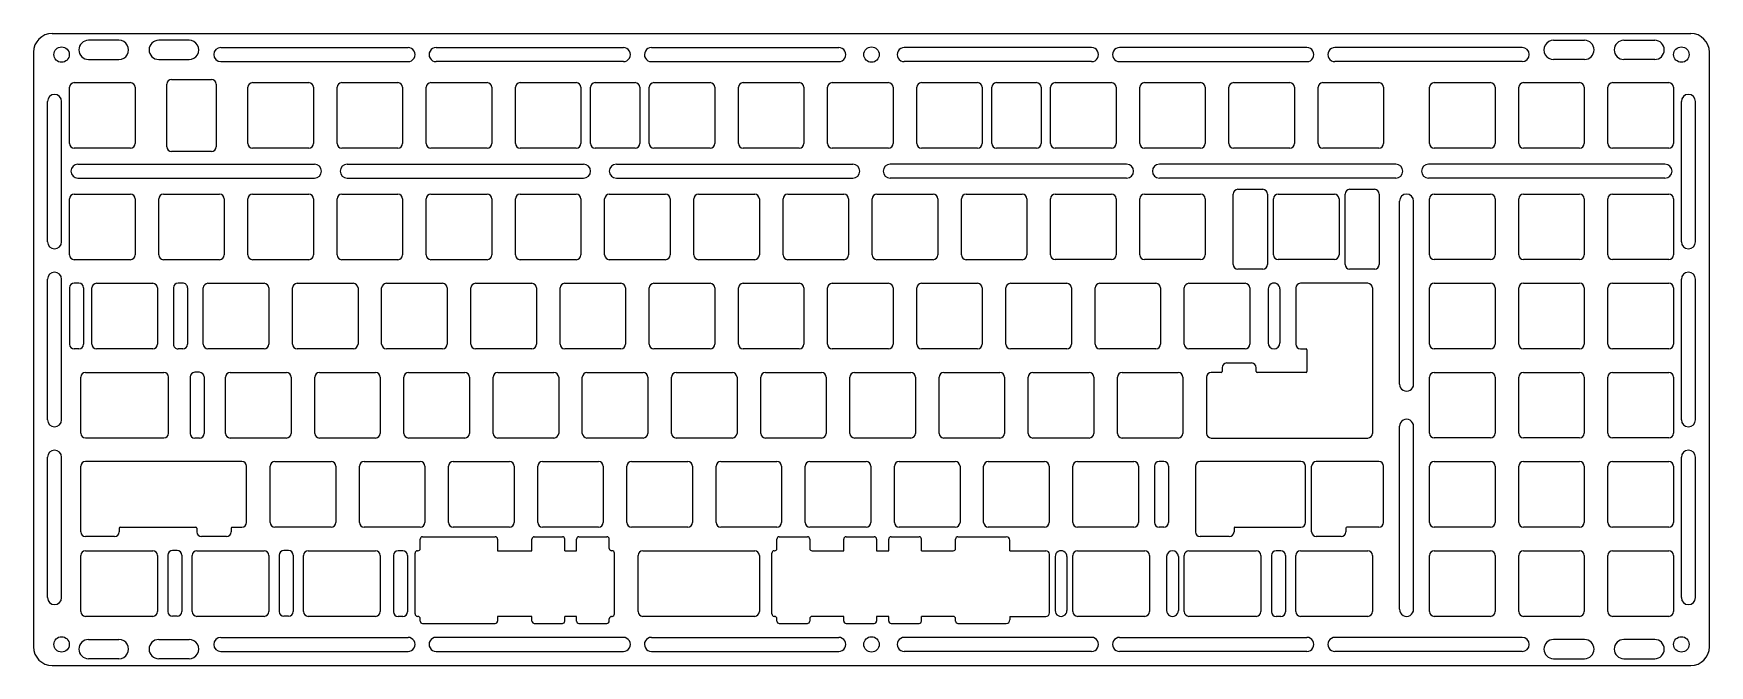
# Model space of a CAD drawing. Header units: millimetres. Extents: x 40 to 398, y 49 to 184.
import ezdxf

# ---------------------------------------------------------------- set-up
doc = ezdxf.new("R2010")
doc.units = ezdxf.units.MM
doc.linetypes.add('solid', pattern=[0])
doc.layers.add('HOLE', color=1, linetype='solid')

msp = doc.modelspace()

# ---------------------------------------------------------------- linework, layer by layer
at = {"color": 3, "linetype": 'solid'}
for p, q in [((43.98, 183.69), (393.98, 183.69)), ((39.98, 179.69), (39.98, 52.69)), ((58.23, 182.24), (51.73, 182.24)), ((73.23, 182.24), (66.73, 182.24)), ((79.98, 180.69), (119.98, 180.69)), ((125.99, 180.69), (165.98, 180.69)), ((171.99, 180.69), (211.98, 180.69)), ((265.98, 180.69), (225.98, 180.69)), ((311.98, 180.69), (271.99, 180.69)), ((357.98, 180.69), (317.99, 180.69)), ((364.68, 182.24), (371.28, 182.24)), ((379.68, 182.24), (386.28, 182.24)), ((397.98, 52.69), (397.98, 179.69)), ((51.73, 178.14), (58.23, 178.14)), ((66.73, 178.14), (73.23, 178.14)), ((79.98, 177.69), (119.98, 177.69)), ((165.98, 177.69), (125.98, 177.69)), ((171.98, 177.69), (211.98, 177.69)), ((265.98, 177.69), (225.98, 177.69)), ((271.98, 177.69), (311.98, 177.69)), ((357.98, 177.69), (317.98, 177.69)), ((371.28, 178.14), (364.68, 178.14)), ((386.28, 178.14), (379.68, 178.14)), ((47.68, 160.2), (47.68, 172.2)), ((48.68, 173.2), (60.68, 173.2)), ((61.68, 172.2), (61.68, 160.2)), ((68.46, 159.5), (68.46, 172.9)), ((69.46, 173.9), (77.99, 173.9)), ((78.99, 172.9), (78.99, 159.5)), ((85.78, 160.2), (85.78, 172.2)), ((86.78, 173.2), (98.78, 173.2)), ((99.78, 172.2), (99.78, 160.2)), ((104.83, 160.2), (104.83, 172.2)), ((105.83, 173.2), (117.83, 173.2)), ((118.83, 172.2), (118.83, 160.2)), ((123.88, 160.2), (123.88, 172.2)), ((124.88, 173.2), (136.88, 173.2)), ((137.88, 172.2), (137.88, 160.2)), ((142.93, 160.2), (142.93, 172.2)), ((143.93, 173.2), (155.93, 173.2)), ((156.93, 172.2), (156.93, 160.2)), ((158.95, 160.2), (158.95, 172.2)), ((159.95, 173.2), (168.48, 173.2)), ((169.48, 172.2), (169.48, 160.2)), ((171.5, 160.2), (171.5, 172.2)), ((172.5, 173.2), (184.5, 173.2)), ((185.5, 172.2), (185.5, 160.2)), ((190.55, 160.2), (190.55, 172.2)), ((191.55, 173.2), (203.55, 173.2)), ((204.55, 172.2), (204.55, 160.2)), ((209.6, 160.2), (209.6, 172.2)), ((210.6, 173.2), (222.6, 173.2)), ((223.6, 172.2), (223.6, 160.2)), ((228.65, 160.2), (228.65, 172.2)), ((229.65, 173.2), (241.65, 173.2)), ((242.65, 172.2), (242.65, 160.2)), ((244.68, 160.2), (244.68, 172.2)), ((245.68, 173.2), (254.2, 173.2)), ((255.2, 172.2), (255.2, 160.2)), ((257.23, 160.2), (257.23, 172.2)), ((258.23, 173.2), (270.23, 173.2)), ((271.23, 172.2), (271.23, 160.2)), ((276.28, 160.2), (276.28, 172.2)), ((277.28, 173.2), (289.28, 173.2)), ((290.28, 172.2), (290.28, 160.2)), ((295.33, 160.2), (295.33, 172.2)), ((296.33, 173.2), (308.33, 173.2)), ((309.33, 172.2), (309.33, 160.2)), ((314.38, 160.2), (314.38, 172.2)), ((315.38, 173.2), (327.38, 173.2)), ((328.38, 172.2), (328.38, 160.2)), ((338.19, 160.2), (338.19, 172.2)), ((339.19, 173.2), (351.19, 173.2)), ((352.19, 172.2), (352.19, 160.2)), ((357.24, 160.2), (357.24, 172.2)), ((358.24, 173.2), (370.24, 173.2)), ((371.24, 172.2), (371.24, 160.2)), ((376.29, 160.2), (376.29, 172.2)), ((377.29, 173.2), (389.29, 173.2)), ((390.29, 172.2), (390.29, 160.2)), ((42.98, 139.19), (42.98, 169.19)), ((45.98, 139.19), (45.98, 169.19)), ((391.98, 139.19), (391.98, 169.19)), ((394.98, 139.19), (394.98, 169.19)), ((60.68, 159.2), (48.68, 159.2)), ((77.99, 158.5), (69.46, 158.5)), ((98.78, 159.2), (86.78, 159.2)), ((117.83, 159.2), (105.83, 159.2)), ((136.88, 159.2), (124.88, 159.2)), ((155.93, 159.2), (143.93, 159.2)), ((168.48, 159.2), (159.95, 159.2)), ((184.5, 159.2), (172.5, 159.2)), ((203.55, 159.2), (191.55, 159.2)), ((222.6, 159.2), (210.6, 159.2)), ((241.65, 159.2), (229.65, 159.2)), ((254.2, 159.2), (245.68, 159.2)), ((270.23, 159.2), (258.23, 159.2)), ((289.28, 159.2), (277.28, 159.2)), ((308.33, 159.2), (296.33, 159.2)), ((327.38, 159.2), (315.38, 159.2)), ((351.19, 159.2), (339.19, 159.2)), ((370.24, 159.2), (358.24, 159.2)), ((389.29, 159.2), (377.29, 159.2)), ((49.48, 155.79), (99.98, 155.79)), ((106.98, 155.79), (157.48, 155.79)), ((164.48, 155.79), (214.98, 155.79)), ((273.48, 155.79), (222.98, 155.79)), ((330.98, 155.79), (280.48, 155.79)), ((388.48, 155.79), (337.98, 155.79)), ((49.48, 152.79), (99.98, 152.79)), ((106.98, 152.79), (157.48, 152.79)), ((164.48, 152.79), (214.98, 152.79)), ((273.48, 152.79), (222.98, 152.79)), ((330.98, 152.79), (280.48, 152.79)), ((388.48, 152.79), (337.98, 152.79)), ((47.68, 136.38), (47.68, 148.38)), ((48.68, 149.38), (60.68, 149.38)), ((61.68, 148.38), (61.68, 136.38)), ((66.73, 136.38), (66.73, 148.38)), ((67.73, 149.38), (79.73, 149.38)), ((80.73, 148.38), (80.73, 136.38)), ((85.78, 136.38), (85.78, 148.38)), ((86.78, 149.38), (98.78, 149.38)), ((99.78, 148.38), (99.78, 136.38)), ((104.83, 136.38), (104.83, 148.38)), ((105.83, 149.38), (117.83, 149.38)), ((118.83, 148.38), (118.83, 136.38)), ((123.88, 136.38), (123.88, 148.38)), ((124.88, 149.38), (136.88, 149.38)), ((137.88, 148.38), (137.88, 136.38)), ((142.93, 136.38), (142.93, 148.38)), ((143.93, 149.38), (155.93, 149.38)), ((156.93, 148.38), (156.93, 136.38)), ((161.98, 136.38), (161.98, 148.38)), ((162.98, 149.38), (174.98, 149.38)), ((175.98, 148.38), (175.98, 136.38)), ((181.03, 136.38), (181.03, 148.38)), ((182.03, 149.38), (194.03, 149.38)), ((195.03, 148.38), (195.03, 136.38)), ((200.08, 136.38), (200.08, 148.38)), ((201.08, 149.38), (213.08, 149.38)), ((214.08, 148.38), (214.08, 136.38)), ((219.13, 136.38), (219.13, 148.38)), ((220.13, 149.38), (232.13, 149.38)), ((233.13, 148.38), (233.13, 136.38)), ((238.18, 136.38), (238.18, 148.38)), ((239.18, 149.38), (251.18, 149.38)), ((252.18, 148.38), (252.18, 136.38)), ((257.23, 136.39), (257.23, 148.39)), ((258.23, 149.39), (270.23, 149.39)), ((271.23, 148.39), (271.23, 136.39)), ((276.28, 136.39), (276.28, 148.39)), ((277.28, 149.39), (289.28, 149.39)), ((290.28, 148.39), (290.28, 136.39)), ((304.85, 136.39), (304.85, 148.39)), ((305.85, 149.39), (317.85, 149.39)), ((318.85, 148.39), (318.85, 136.39)), ((331.78, 108.78), (331.78, 147.89)), ((334.78, 108.78), (334.78, 147.89)), ((338.19, 136.39), (338.19, 148.39)), ((339.19, 149.39), (351.19, 149.39)), ((352.19, 148.39), (352.19, 136.39)), ((357.24, 136.39), (357.24, 148.39)), ((358.24, 149.39), (370.24, 149.39)), ((371.24, 148.39), (371.24, 136.39)), ((376.29, 136.39), (376.29, 148.39)), ((377.29, 149.39), (389.29, 149.39)), ((390.29, 148.39), (390.29, 136.39)), ((60.68, 135.38), (48.68, 135.38)), ((79.73, 135.38), (67.73, 135.38)), ((98.78, 135.38), (86.78, 135.38)), ((117.83, 135.38), (105.83, 135.38)), ((136.88, 135.38), (124.88, 135.38)), ((155.93, 135.38), (143.93, 135.38)), ((174.98, 135.38), (162.98, 135.38)), ((194.03, 135.38), (182.03, 135.38)), ((213.08, 135.38), (201.08, 135.38)), ((232.13, 135.38), (220.13, 135.38)), ((251.18, 135.38), (239.18, 135.38)), ((270.23, 135.39), (258.23, 135.39)), ((289.28, 135.39), (277.28, 135.39)), ((317.85, 135.39), (305.85, 135.39)), ((351.19, 135.39), (339.19, 135.39)), ((370.24, 135.39), (358.24, 135.39)), ((389.29, 135.39), (377.29, 135.39)), ((42.98, 101.19), (42.98, 131.19)), ((45.98, 101.19), (45.98, 131.19)), ((52.44, 117.33), (52.44, 129.33)), ((53.44, 130.33), (65.44, 130.33)), ((66.44, 129.33), (66.44, 117.33)), ((76.25, 117.33), (76.25, 129.33)), ((77.25, 130.33), (89.25, 130.33)), ((90.25, 129.33), (90.25, 117.33)), ((95.3, 117.33), (95.3, 129.33)), ((96.3, 130.33), (108.3, 130.33)), ((109.3, 129.33), (109.3, 117.33)), ((114.35, 117.33), (114.35, 129.33)), ((115.35, 130.33), (127.35, 130.33)), ((128.35, 129.33), (128.35, 117.33)), ((133.4, 117.33), (133.4, 129.33)), ((134.4, 130.33), (146.4, 130.33)), ((147.4, 129.33), (147.4, 117.33)), ((152.45, 117.33), (152.45, 129.33)), ((153.45, 130.33), (165.45, 130.33)), ((166.45, 129.33), (166.45, 117.33)), ((171.5, 117.33), (171.5, 129.33)), ((172.5, 130.33), (184.5, 130.33)), ((185.5, 129.33), (185.5, 117.33)), ((190.55, 117.33), (190.55, 129.33)), ((191.55, 130.33), (203.55, 130.33)), ((204.55, 129.33), (204.55, 117.33)), ((209.6, 117.33), (209.6, 129.33)), ((210.6, 130.33), (222.6, 130.33)), ((223.6, 129.33), (223.6, 117.33)), ((228.65, 117.33), (228.65, 129.33)), ((229.65, 130.33), (241.65, 130.33)), ((242.65, 129.33), (242.65, 117.33)), ((247.7, 117.33), (247.7, 129.33)), ((248.7, 130.33), (260.7, 130.33)), ((261.7, 129.33), (261.7, 117.33)), ((266.75, 117.33), (266.75, 129.33)), ((267.75, 130.33), (279.75, 130.33)), ((280.75, 129.33), (280.75, 117.33)), ((285.8, 117.33), (285.8, 129.33)), ((286.8, 130.33), (298.8, 130.33)), ((299.8, 129.33), (299.8, 117.33)), ((338.19, 117.34), (338.19, 129.34)), ((339.19, 130.34), (351.19, 130.34)), ((352.19, 129.34), (352.19, 117.34)), ((357.24, 117.34), (357.24, 129.34)), ((358.24, 130.34), (370.24, 130.34)), ((371.24, 129.34), (371.24, 117.34)), ((376.29, 117.34), (376.29, 129.34)), ((377.29, 130.34), (389.29, 130.34)), ((390.29, 129.34), (390.29, 117.34)), ((391.98, 101.19), (391.98, 131.19)), ((394.98, 101.19), (394.98, 131.19)), ((65.44, 116.33), (53.44, 116.33)), ((89.25, 116.33), (77.25, 116.33)), ((108.3, 116.33), (96.3, 116.33)), ((127.35, 116.33), (115.35, 116.33)), ((146.4, 116.33), (134.4, 116.33)), ((165.45, 116.33), (153.45, 116.33)), ((184.5, 116.33), (172.5, 116.33)), ((203.55, 116.33), (191.55, 116.33)), ((222.6, 116.33), (210.6, 116.33)), ((241.65, 116.33), (229.65, 116.33)), ((260.7, 116.33), (248.7, 116.33)), ((279.75, 116.33), (267.75, 116.33)), ((298.8, 116.33), (286.8, 116.33)), ((351.19, 116.34), (339.19, 116.34)), ((370.24, 116.34), (358.24, 116.34)), ((389.29, 116.34), (377.29, 116.34)), ((82.01, 111.28), (94.01, 111.28)), ((101.06, 111.28), (113.06, 111.28)), ((120.11, 111.28), (132.11, 111.28)), ((139.16, 111.28), (151.16, 111.28)), ((158.21, 111.28), (170.21, 111.28)), ((177.26, 111.28), (189.26, 111.28)), ((196.31, 111.28), (208.31, 111.28)), ((215.36, 111.28), (227.36, 111.28)), ((234.41, 111.28), (246.41, 111.28)), ((253.46, 111.28), (265.46, 111.28)), ((272.51, 111.28), (284.51, 111.28)), ((339.19, 111.29), (351.19, 111.29)), ((358.24, 111.29), (370.24, 111.29)), ((377.29, 111.29), (389.29, 111.29)), ((81.01, 98.28), (81.01, 110.28)), ((95.01, 110.28), (95.01, 98.28)), ((100.06, 98.28), (100.06, 110.28)), ((114.06, 110.28), (114.06, 98.28)), ((119.11, 98.28), (119.11, 110.28)), ((133.11, 110.28), (133.11, 98.28)), ((138.16, 98.28), (138.16, 110.28)), ((152.16, 110.28), (152.16, 98.28)), ((157.21, 98.28), (157.21, 110.28)), ((171.21, 110.28), (171.21, 98.28)), ((176.26, 98.28), (176.26, 110.28)), ((190.26, 110.28), (190.26, 98.28)), ((195.31, 98.28), (195.31, 110.28)), ((209.31, 110.28), (209.31, 98.28)), ((214.36, 98.28), (214.36, 110.28)), ((228.36, 110.28), (228.36, 98.28)), ((233.41, 98.28), (233.41, 110.28)), ((247.41, 110.28), (247.41, 98.28)), ((252.46, 98.28), (252.46, 110.28)), ((266.46, 110.28), (266.46, 98.28)), ((271.51, 98.28), (271.51, 110.28)), ((285.51, 110.28), (285.51, 98.28)), ((338.19, 98.29), (338.19, 110.29)), ((352.19, 110.29), (352.19, 98.29)), ((357.24, 98.29), (357.24, 110.29)), ((371.24, 110.29), (371.24, 98.29)), ((376.29, 98.29), (376.29, 110.29)), ((390.29, 110.29), (390.29, 98.29)), ((94.01, 97.28), (82.01, 97.28)), ((113.06, 97.28), (101.06, 97.28)), ((132.11, 97.28), (120.11, 97.28)), ((151.16, 97.28), (139.16, 97.28)), ((170.21, 97.28), (158.21, 97.28)), ((189.26, 97.28), (177.26, 97.28)), ((208.31, 97.28), (196.31, 97.28)), ((227.36, 97.28), (215.36, 97.28)), ((246.41, 97.28), (234.41, 97.28)), ((265.46, 97.28), (253.46, 97.28)), ((284.51, 97.28), (272.51, 97.28)), ((331.78, 60.69), (331.78, 99.78)), ((334.78, 60.69), (334.78, 99.78)), ((351.19, 97.29), (339.19, 97.29)), ((370.24, 97.29), (358.24, 97.29)), ((389.29, 97.29), (377.29, 97.29)), ((42.98, 63.19), (42.98, 93.19)), ((45.98, 63.19), (45.98, 93.19)), ((391.98, 63.19), (391.98, 93.19)), ((394.98, 63.19), (394.98, 93.19)), ((90.54, 79.24), (90.54, 91.24)), ((91.54, 92.24), (103.54, 92.24)), ((104.54, 91.24), (104.54, 79.24)), ((109.59, 79.24), (109.59, 91.24)), ((110.59, 92.24), (122.59, 92.24)), ((123.59, 91.24), (123.59, 79.24)), ((128.64, 79.24), (128.64, 91.24)), ((129.64, 92.24), (141.64, 92.24)), ((142.64, 91.24), (142.64, 79.24)), ((147.69, 79.24), (147.69, 91.24)), ((148.69, 92.24), (160.69, 92.24)), ((161.69, 91.24), (161.69, 79.24)), ((166.74, 79.24), (166.74, 91.24)), ((167.74, 92.24), (179.74, 92.24)), ((180.74, 91.24), (180.74, 79.24)), ((185.79, 79.24), (185.79, 91.24)), ((186.79, 92.24), (198.79, 92.24)), ((199.79, 91.24), (199.79, 79.24)), ((204.84, 79.24), (204.84, 91.24)), ((205.84, 92.24), (217.84, 92.24)), ((218.84, 91.24), (218.84, 79.24)), ((223.89, 79.24), (223.89, 91.24)), ((224.89, 92.24), (236.89, 92.24)), ((237.89, 91.24), (237.89, 79.24)), ((242.94, 79.24), (242.94, 91.24)), ((243.94, 92.24), (255.94, 92.24)), ((256.94, 91.24), (256.94, 79.24)), ((261.99, 79.24), (261.99, 91.24)), ((262.99, 92.24), (274.99, 92.24)), ((275.99, 91.24), (275.99, 79.24)), ((338.19, 79.24), (338.19, 91.24)), ((339.19, 92.24), (351.19, 92.24)), ((352.19, 91.24), (352.19, 79.24)), ((357.24, 79.24), (357.24, 91.24)), ((358.24, 92.24), (370.24, 92.24)), ((371.24, 91.24), (371.24, 79.24)), ((376.29, 79.24), (376.29, 91.24)), ((377.29, 92.24), (389.29, 92.24)), ((390.29, 91.24), (390.29, 79.24)), ((103.54, 78.24), (91.54, 78.24)), ((122.59, 78.24), (110.59, 78.24)), ((141.64, 78.24), (129.64, 78.24)), ((160.69, 78.24), (148.69, 78.24)), ((179.74, 78.24), (167.74, 78.24)), ((198.79, 78.24), (186.79, 78.24)), ((217.84, 78.24), (205.84, 78.24)), ((236.89, 78.24), (224.89, 78.24)), ((255.94, 78.24), (243.94, 78.24)), ((274.99, 78.24), (262.99, 78.24)), ((351.19, 78.24), (339.19, 78.24)), ((370.24, 78.24), (358.24, 78.24)), ((389.29, 78.24), (377.29, 78.24)), ((338.19, 60.19), (338.19, 72.19)), ((339.19, 73.19), (351.19, 73.19)), ((352.19, 72.19), (352.19, 60.19)), ((357.24, 60.19), (357.24, 72.19)), ((358.24, 73.19), (370.24, 73.19)), ((371.24, 72.19), (371.24, 60.19)), ((376.29, 60.19), (376.29, 72.19)), ((377.29, 73.19), (389.29, 73.19)), ((390.29, 72.19), (390.29, 60.19)), ((351.19, 59.19), (339.19, 59.19)), ((370.24, 59.19), (358.24, 59.19)), ((389.29, 59.19), (377.29, 59.19)), ((51.73, 54.24), (58.23, 54.24)), ((66.73, 54.24), (73.23, 54.24)), ((79.98, 54.69), (119.98, 54.69)), ((165.98, 54.69), (125.98, 54.69)), ((171.98, 54.69), (211.98, 54.69)), ((265.98, 54.69), (225.98, 54.69)), ((271.98, 54.69), (311.98, 54.69)), ((357.98, 54.69), (317.98, 54.69)), ((371.28, 54.24), (364.68, 54.24)), ((386.28, 54.24), (379.68, 54.24)), ((58.23, 50.14), (51.73, 50.14)), ((73.23, 50.14), (66.73, 50.14)), ((79.98, 51.69), (119.98, 51.69)), ((125.99, 51.69), (165.98, 51.69)), ((171.99, 51.69), (211.98, 51.69)), ((265.98, 51.69), (225.98, 51.69)), ((311.98, 51.69), (271.99, 51.69)), ((357.98, 51.69), (317.99, 51.69)), ((364.68, 50.14), (371.28, 50.14)), ((379.68, 50.14), (386.28, 50.14)), ((43.98, 48.69), (393.98, 48.69))]:
    msp.add_line(p, q, dxfattribs=at)
at = {"color": 3}
for p, q in [((122.58, 73.69), (122.58, 75.69)), ((123.08, 76.19), (138.61, 76.19)), ((139.11, 75.69), (139.11, 73.19)), ((146.46, 73.19), (146.46, 75.69)), ((146.96, 76.19), (152.96, 76.19)), ((153.46, 73.19), (153.46, 75.69)), ((155.98, 73.19), (155.98, 75.69)), ((156.48, 76.19), (162.48, 76.19)), ((162.98, 73.69), (162.98, 75.69)), ((198.78, 73.69), (198.78, 75.69)), ((199.28, 76.19), (205.28, 76.19)), ((205.78, 75.69), (205.78, 73.69)), ((213.07, 73.19), (213.07, 75.69)), ((213.57, 76.19), (219.57, 76.19)), ((220.07, 75.69), (220.07, 73.19)), ((222.66, 73.19), (222.66, 75.69)), ((223.16, 76.19), (229.16, 76.19)), ((229.66, 73.19), (229.66, 75.69)), ((236.95, 73.69), (236.95, 75.69)), ((237.45, 76.19), (247.78, 76.19)), ((248.53, 73.19), (248.53, 75.44)), ((50.06, 60.19), (50.06, 72.19)), ((51.06, 73.19), (65.44, 73.19)), ((66.44, 72.19), (66.44, 60.19)), ((73.87, 60.19), (73.87, 72.19)), ((74.87, 73.19), (89.25, 73.19)), ((90.25, 72.19), (90.25, 60.19)), ((97.68, 60.19), (97.68, 72.19)), ((98.68, 73.19), (113.06, 73.19)), ((114.06, 72.19), (114.06, 60.19)), ((121.5, 59.69), (121.5, 72.69)), ((122, 73.19), (122.08, 73.19)), ((139.11, 73.19), (146.46, 73.19)), ((153.46, 73.19), (155.98, 73.19)), ((163.57, 73.19), (163.48, 73.19)), ((164.07, 59.69), (164.07, 72.69)), ((169.12, 60.19), (169.12, 72.19)), ((170.12, 73.19), (194.03, 73.19)), ((195.03, 72.19), (195.03, 60.19)), ((197.7, 59.69), (197.7, 72.69)), ((198.2, 73.19), (198.28, 73.19)), ((206.28, 73.19), (213.07, 73.19)), ((220.07, 73.19), (222.66, 73.19)), ((229.66, 73.19), (236.45, 73.19)), ((248.53, 73.19), (256.25, 73.19)), ((257, 59.93), (257, 72.44)), ((261.99, 60.19), (261.99, 72.19)), ((262.99, 73.19), (277.37, 73.19)), ((278.37, 72.19), (278.37, 60.19)), ((285.8, 60.19), (285.8, 72.19)), ((286.8, 73.19), (301.18, 73.19)), ((302.18, 72.19), (302.18, 60.19)), ((309.61, 60.19), (309.61, 72.19)), ((310.61, 73.19), (325, 73.19)), ((326, 72.19), (326, 60.19)), ((65.44, 59.19), (51.06, 59.19)), ((89.25, 59.19), (74.87, 59.19)), ((113.06, 59.19), (98.68, 59.19)), ((122.08, 59.19), (122, 59.19)), ((122.58, 58.19), (122.58, 58.69)), ((123.08, 57.69), (138.61, 57.69)), ((146.46, 59.19), (139.11, 59.19)), ((139.11, 59.19), (139.11, 58.19)), ((146.46, 58.19), (146.46, 59.19)), ((146.96, 57.69), (152.96, 57.69)), ((153.46, 58.19), (153.46, 59.19)), ((155.98, 59.19), (153.46, 59.19)), ((155.98, 58.19), (155.98, 59.19)), ((156.48, 57.69), (162.48, 57.69)), ((162.98, 58.19), (162.98, 58.69)), ((163.48, 59.19), (163.57, 59.19)), ((194.03, 59.19), (170.12, 59.19)), ((198.28, 59.19), (198.2, 59.19)), ((198.78, 58.19), (198.78, 58.69)), ((199.28, 57.69), (205.28, 57.69)), ((205.78, 58.69), (205.78, 58.19)), ((213.07, 59.19), (206.28, 59.19)), ((213.07, 58.19), (213.07, 59.19)), ((213.57, 57.69), (219.57, 57.69)), ((222.66, 59.19), (220.07, 59.19)), ((220.07, 59.19), (220.07, 58.19)), ((222.66, 58.19), (222.66, 59.19)), ((223.16, 57.69), (229.16, 57.69)), ((229.66, 58.19), (229.66, 59.19)), ((236.45, 59.19), (229.66, 59.19)), ((236.95, 58.19), (236.95, 58.69)), ((237.45, 57.69), (247.78, 57.69)), ((248.53, 59.18), (256.25, 59.18)), ((248.53, 59.18), (248.53, 58.44)), ((277.37, 59.19), (262.99, 59.19)), ((301.18, 59.19), (286.8, 59.19)), ((325, 59.19), (310.61, 59.19))]:
    msp.add_line(p, q, dxfattribs=at)
at = {"color": 3, "linetype": 'solid'}
for centre in [(45.98, 179.19), (218.98, 179.19), (391.98, 179.19), (45.98, 53.19), (218.98, 53.19), (391.98, 53.19)]:
    msp.add_circle(centre, 1.65, dxfattribs=at)
for centre, radius, start, end in [((43.98, 179.69), 4, 90, 180), ((393.98, 179.69), 4, 0, 90), ((51.73, 180.19), 2.05, 90, 270), ((58.23, 180.19), 2.05, 269.9999, 90.0001), ((66.73, 180.19), 2.05, 90, 270), ((73.23, 180.19), 2.05, 269.9999, 90.0001), ((79.98, 179.19), 1.5, 90, 270), ((119.98, 179.19), 1.5, 270, 90.0899), ((125.98, 179.19), 1.5, 89.9101, 270), ((165.98, 179.19), 1.5, 270, 90.0899), ((171.98, 179.19), 1.5, 89.9101, 270), ((211.98, 179.19), 1.5, 269.9999, 90.0001), ((225.98, 179.19), 1.5, 89.9999, 270.0001), ((265.98, 179.19), 1.5, 270, 90.0899), ((271.98, 179.19), 1.5, 89.9101, 270), ((311.98, 179.19), 1.5, 270, 90.0899), ((317.98, 179.19), 1.5, 89.9101, 270), ((357.98, 179.19), 1.5, 270, 90), ((364.68, 180.19), 2.05, 89.9999, 270.0001), ((371.28, 180.19), 2.05, 270, 90), ((379.68, 180.19), 2.05, 89.9999, 269.9999), ((386.28, 180.19), 2.05, 270, 90), ((48.68, 172.2), 1, 90, 180), ((60.68, 172.2), 1, 0, 90), ((69.46, 172.9), 1, 90, 180), ((77.99, 172.9), 1, 0, 90), ((86.78, 172.2), 1, 90, 180), ((98.78, 172.2), 1, 0, 90), ((105.83, 172.2), 1, 90, 180), ((117.83, 172.2), 1, 0, 90), ((124.88, 172.2), 1, 90, 180), ((136.88, 172.2), 1, 0, 90), ((143.93, 172.2), 1, 90, 180), ((155.93, 172.2), 1, 0, 90), ((159.95, 172.2), 1, 90, 180), ((168.48, 172.2), 1, 0, 90), ((172.5, 172.2), 1, 90, 180), ((184.5, 172.2), 1, 0, 90), ((191.55, 172.2), 1, 90, 180), ((203.55, 172.2), 1, 0, 90), ((210.6, 172.2), 1, 90, 180), ((222.6, 172.2), 1, 0, 90), ((229.65, 172.2), 1, 90, 180), ((241.65, 172.2), 1, 0, 90), ((245.68, 172.2), 1, 90, 180), ((254.2, 172.2), 1, 0, 90), ((258.23, 172.2), 1, 90, 180), ((270.23, 172.2), 1, 0, 90), ((277.28, 172.2), 1, 90, 180), ((289.28, 172.2), 1, 0, 90), ((296.33, 172.2), 1, 90, 180), ((308.33, 172.2), 1, 0, 90), ((315.38, 172.2), 1, 90, 180), ((327.38, 172.2), 1, 0, 90), ((339.19, 172.2), 1, 90, 180), ((351.19, 172.2), 1, 0, 90), ((358.24, 172.2), 1, 90, 180), ((370.24, 172.2), 1, 0, 90), ((377.29, 172.2), 1, 90, 180), ((389.29, 172.2), 1, 0, 90), ((44.48, 169.19), 1.5, 360, 180), ((393.48, 169.19), 1.5, 360, 180), ((48.68, 160.2), 1, 180, 270), ((60.68, 160.2), 1, 270, 0), ((69.46, 159.5), 1, 180, 270), ((77.99, 159.5), 1, 270, 0), ((86.78, 160.2), 1, 180, 270), ((98.78, 160.2), 1, 270, 0), ((105.83, 160.2), 1, 180, 270), ((117.83, 160.2), 1, 270, 0), ((124.88, 160.2), 1, 180, 270), ((136.88, 160.2), 1, 270, 0), ((143.93, 160.2), 1, 180, 270), ((155.93, 160.2), 1, 270, 0), ((159.95, 160.2), 1, 180, 270), ((168.48, 160.2), 1, 270, 0), ((172.5, 160.2), 1, 180, 270), ((184.5, 160.2), 1, 270, 0), ((191.55, 160.2), 1, 180, 270), ((203.55, 160.2), 1, 270, 0), ((210.6, 160.2), 1, 180, 270), ((222.6, 160.2), 1, 270, 0), ((229.65, 160.2), 1, 180, 270), ((241.65, 160.2), 1, 270, 0), ((245.68, 160.2), 1, 180, 270), ((254.2, 160.2), 1, 270, 0), ((258.23, 160.2), 1, 180, 270), ((270.23, 160.2), 1, 270, 0), ((277.28, 160.2), 1, 180, 270), ((289.28, 160.2), 1, 270, 0), ((296.33, 160.2), 1, 180, 270), ((308.33, 160.2), 1, 270, 0), ((315.38, 160.2), 1, 180, 270), ((327.38, 160.2), 1, 270, 0), ((339.19, 160.2), 1, 180, 270), ((351.19, 160.2), 1, 270, 0), ((358.24, 160.2), 1, 180, 270), ((370.24, 160.2), 1, 270, 0), ((377.29, 160.2), 1, 180, 270), ((389.29, 160.2), 1, 270, 0), ((49.48, 154.29), 1.5, 90, 270), ((99.98, 154.29), 1.5, 270, 90), ((106.98, 154.29), 1.5, 90, 270), ((157.48, 154.29), 1.5, 270, 90), ((164.48, 154.29), 1.5, 90, 270), ((214.98, 154.29), 1.5, 270, 90), ((222.98, 154.29), 1.5, 90, 270), ((273.48, 154.29), 1.5, 270, 90), ((280.48, 154.29), 1.5, 90, 270), ((330.98, 154.29), 1.5, 270, 90), ((337.98, 154.29), 1.5, 90, 270), ((388.48, 154.29), 1.5, 270, 90), ((48.68, 148.38), 1, 90, 180), ((60.68, 148.38), 1, 0, 90), ((67.73, 148.38), 1, 90, 180), ((79.73, 148.38), 1, 0, 90), ((86.78, 148.38), 1, 90, 180), ((98.78, 148.38), 1, 0, 90), ((105.83, 148.38), 1, 90, 180), ((117.83, 148.38), 1, 0, 90), ((124.88, 148.38), 1, 90, 180), ((136.88, 148.38), 1, 360, 90), ((143.93, 148.38), 1, 90, 180), ((155.93, 148.38), 1, 0, 90), ((162.98, 148.38), 1, 90, 180), ((174.98, 148.38), 1, 0, 90), ((182.03, 148.38), 1, 90, 180), ((194.03, 148.38), 1, 0, 90), ((201.08, 148.38), 1, 90, 180), ((213.08, 148.38), 1, 0, 90), ((220.13, 148.38), 1, 90, 180), ((232.13, 148.38), 1, 0, 90), ((239.18, 148.38), 1, 90, 180), ((251.18, 148.38), 1, 0, 90), ((258.23, 148.39), 1, 90, 180), ((270.23, 148.39), 1, 0, 90), ((277.28, 148.39), 1, 90, 180), ((289.28, 148.39), 1, 0, 90), ((305.85, 148.39), 1, 90, 180), ((317.85, 148.39), 1, 0, 90), ((333.28, 147.89), 1.5, 0, 180), ((339.19, 148.39), 1, 90, 180), ((351.19, 148.39), 1, 0, 90), ((358.24, 148.39), 1, 90, 180), ((370.24, 148.39), 1, 0, 90), ((377.29, 148.39), 1, 90, 180), ((389.29, 148.39), 1, 0, 90), ((44.48, 139.19), 1.5, 180, 0), ((48.68, 136.38), 1, 180, 270), ((60.68, 136.38), 1, 270, 0), ((67.73, 136.38), 1, 180, 270), ((79.73, 136.38), 1, 270, 0), ((86.78, 136.38), 1, 180, 270), ((98.78, 136.38), 1, 270, 0), ((105.83, 136.38), 1, 180, 270), ((117.83, 136.38), 1, 270, 0), ((124.88, 136.38), 1, 180, 270), ((136.88, 136.38), 1, 270, 0), ((143.93, 136.38), 1, 180, 270), ((155.93, 136.38), 1, 270, 0), ((162.98, 136.38), 1, 180, 270), ((174.98, 136.38), 1, 270, 0), ((182.03, 136.38), 1, 180, 270), ((194.03, 136.38), 1, 270, 0), ((201.08, 136.38), 1, 180, 270), ((213.08, 136.38), 1, 270, 0), ((220.13, 136.38), 1, 180, 270), ((232.13, 136.38), 1, 270, 0), ((239.18, 136.38), 1, 180, 270), ((251.18, 136.38), 1, 270, 0), ((258.23, 136.39), 1, 180, 270), ((270.23, 136.39), 1, 270, 0), ((277.28, 136.39), 1, 180, 270), ((289.28, 136.39), 1, 270, 0), ((305.85, 136.39), 1, 180, 270), ((317.85, 136.39), 1, 270, 0), ((339.19, 136.39), 1, 180, 270), ((351.19, 136.39), 1, 270, 0), ((358.24, 136.39), 1, 180, 270), ((370.24, 136.39), 1, 270, 0), ((377.29, 136.39), 1, 180, 270), ((389.29, 136.39), 1, 270, 0), ((393.48, 139.19), 1.5, 180, 0), ((44.48, 131.19), 1.5, 360, 180), ((393.48, 131.19), 1.5, 360, 180), ((48.68, 129.38), 1, 90, 180), ((49.68, 129.38), 1, 0, 90), ((53.44, 129.33), 1, 90, 180), ((65.44, 129.33), 1, 360, 90), ((70.86, 129.38), 1, 90, 179.9988), ((71.86, 129.38), 1, 359.9988, 90), ((77.25, 129.33), 1, 90, 180), ((89.25, 129.33), 1, 360, 90), ((96.3, 129.33), 1, 90, 180), ((108.3, 129.33), 1, 360, 90), ((115.35, 129.33), 1, 90, 180), ((127.35, 129.33), 1, 360, 90), ((134.4, 129.33), 1, 90, 180), ((146.4, 129.33), 1, 360, 90), ((153.45, 129.33), 1, 90, 180), ((165.45, 129.33), 1, 360, 90), ((172.5, 129.33), 1, 90, 180), ((184.5, 129.33), 1, 360, 90), ((191.55, 129.33), 1, 90, 180), ((203.55, 129.33), 1, 360, 90), ((210.6, 129.33), 1, 90, 180), ((222.6, 129.33), 1, 360, 90), ((229.65, 129.33), 1, 90, 180), ((241.65, 129.33), 1, 360, 90), ((248.7, 129.33), 1, 90, 180), ((260.7, 129.33), 1, 360, 90), ((267.75, 129.33), 1, 90, 180), ((279.75, 129.33), 1, 360, 90), ((286.8, 129.33), 1, 90, 180), ((298.8, 129.33), 1, 360, 90), ((304.97, 129.13), 1.25, 359.9996, 180.0004), ((339.19, 129.34), 1, 90, 180), ((351.19, 129.34), 1, 0, 90), ((358.24, 129.34), 1, 90, 180), ((370.24, 129.34), 1, 0, 90), ((377.29, 129.34), 1, 90, 180), ((389.29, 129.34), 1, 360, 90), ((48.68, 117.31), 1, 180, 270), ((49.68, 117.31), 1, 270, 0), ((53.44, 117.33), 1, 180, 270), ((65.44, 117.33), 1, 270, 0), ((70.86, 117.31), 1, 179.9988, 270), ((71.86, 117.31), 1, 270, 359.9988), ((77.25, 117.33), 1, 180, 270), ((89.25, 117.33), 1, 270, 0), ((96.3, 117.33), 1, 180, 270), ((108.3, 117.33), 1, 270, 0), ((115.35, 117.33), 1, 180, 270), ((127.35, 117.33), 1, 270, 0), ((134.4, 117.33), 1, 180, 270), ((146.4, 117.33), 1, 270, 0), ((153.45, 117.33), 1, 180, 270), ((165.45, 117.33), 1, 270, 0), ((172.5, 117.33), 1, 180, 270), ((184.5, 117.33), 1, 270, 0), ((191.55, 117.33), 1, 180, 270), ((203.55, 117.33), 1, 270, 0), ((210.6, 117.33), 1, 180, 270), ((222.6, 117.33), 1, 270, 0), ((229.65, 117.33), 1, 180, 270), ((241.65, 117.33), 1, 270, 0), ((248.7, 117.33), 1, 180, 270), ((260.7, 117.33), 1, 270, 0), ((267.75, 117.33), 1, 180, 270), ((279.75, 117.33), 1, 270, 0), ((286.8, 117.33), 1, 180, 270), ((298.8, 117.33), 1, 270, 0), ((304.97, 117.59), 1.25, 180, 0), ((311.8, 116.13), 0.2, 0, 90), ((339.19, 117.34), 1, 180, 270), ((351.19, 117.34), 1, 270, 0), ((358.24, 117.34), 1, 180, 270), ((370.24, 117.34), 1, 270, 0), ((377.29, 117.34), 1, 180, 270), ((389.29, 117.34), 1, 270, 0), ((82.01, 110.28), 1, 90, 180), ((94.01, 110.28), 1, 0, 90), ((101.06, 110.28), 1, 90, 180), ((113.06, 110.28), 1, 0, 90), ((120.11, 110.28), 1, 90, 180), ((132.11, 110.28), 1, 0, 90), ((139.16, 110.28), 1, 90, 180), ((151.16, 110.28), 1, 0, 90), ((158.21, 110.28), 1, 90, 180), ((170.21, 110.28), 1, 0, 90), ((177.26, 110.28), 1, 90, 180), ((189.26, 110.28), 1, 0, 90), ((196.31, 110.28), 1, 90, 180), ((208.31, 110.28), 1, 0, 90), ((215.36, 110.28), 1, 90, 180), ((227.36, 110.28), 1, 0, 90), ((234.41, 110.28), 1, 90, 180), ((246.41, 110.28), 1, 0, 90), ((253.46, 110.28), 1, 90, 180), ((265.46, 110.28), 1, 0, 90), ((272.51, 110.28), 1, 90, 180), ((284.51, 110.28), 1, 0, 90), ((293.66, 111.48), 0.2, 270, 0), ((301.36, 111.48), 0.2, 180, 270), ((311.8, 111.48), 0.2, 270, 0), ((339.19, 110.29), 1, 90, 180), ((351.19, 110.29), 1, 0, 90), ((358.24, 110.29), 1, 90, 180), ((370.24, 110.29), 1, 0, 90), ((377.29, 110.29), 1, 90, 180), ((389.29, 110.29), 1, 360, 90), ((333.28, 108.78), 1.5, 179.999, 0.001), ((44.48, 101.19), 1.5, 180, 0), ((333.28, 99.78), 1.5, 359.9987, 180.0013), ((393.48, 101.19), 1.5, 180, 0), ((82.01, 98.28), 1, 180, 270), ((94.01, 98.28), 1, 270, 0), ((101.06, 98.28), 1, 180, 270), ((113.06, 98.28), 1, 270, 0), ((120.11, 98.28), 1, 180, 270), ((132.11, 98.28), 1, 270, 0), ((139.16, 98.28), 1, 180, 270), ((151.16, 98.28), 1, 270, 0), ((158.21, 98.28), 1, 180, 270), ((170.21, 98.28), 1, 270, 0), ((177.26, 98.28), 1, 180, 270), ((189.26, 98.28), 1, 270, 0), ((196.31, 98.28), 1, 180, 270), ((208.31, 98.28), 1, 270, 0), ((215.36, 98.28), 1, 180, 270), ((227.36, 98.28), 1, 270, 0), ((234.41, 98.28), 1, 180, 270), ((246.41, 98.28), 1, 270, 0), ((253.46, 98.28), 1, 180, 270), ((265.46, 98.28), 1, 270, 0), ((272.51, 98.28), 1, 180, 270), ((284.51, 98.28), 1, 270, 0), ((339.19, 98.29), 1, 180, 270), ((351.19, 98.29), 1, 270, 0), ((358.24, 98.29), 1, 180, 270), ((370.24, 98.29), 1, 270, 0), ((377.29, 98.29), 1, 180, 270), ((389.29, 98.29), 1, 270, 0), ((44.48, 93.19), 1.5, 360, 180), ((393.48, 93.19), 1.5, 360, 180), ((91.54, 91.24), 1, 90, 180), ((103.54, 91.24), 1, 0, 90), ((110.59, 91.24), 1, 90, 180), ((122.59, 91.24), 1, 0, 90), ((129.64, 91.24), 1, 90, 180), ((141.64, 91.24), 1, 0, 90), ((148.69, 91.24), 1, 90, 180), ((160.69, 91.24), 1, 0, 90), ((167.74, 91.24), 1, 90, 180), ((179.74, 91.24), 1, 0, 90), ((186.79, 91.24), 1, 90, 180), ((198.79, 91.24), 1, 0, 90), ((205.84, 91.24), 1, 90, 180), ((217.84, 91.24), 1, 0, 90), ((224.89, 91.24), 1, 90, 180), ((236.89, 91.24), 1, 0, 90), ((243.94, 91.24), 1, 90, 180), ((255.94, 91.24), 1, 0, 90), ((262.99, 91.24), 1, 90, 180), ((274.99, 91.24), 1, 0, 90), ((339.19, 91.24), 1, 90, 180), ((351.19, 91.24), 1, 0, 90), ((358.24, 91.24), 1, 90, 180), ((370.24, 91.24), 1, 0, 90), ((377.29, 91.24), 1, 90, 180), ((389.29, 91.24), 1, 0, 90), ((91.54, 79.24), 1, 180, 270), ((103.54, 79.24), 1, 270, 0), ((110.59, 79.24), 1, 180, 270), ((122.59, 79.24), 1, 270, 0), ((129.64, 79.24), 1, 180, 270), ((141.64, 79.24), 1, 270, 0), ((148.69, 79.24), 1, 180, 270), ((160.69, 79.24), 1, 270, 0), ((167.74, 79.24), 1, 180, 270), ((179.74, 79.24), 1, 270, 0), ((186.79, 79.24), 1, 180, 270), ((198.79, 79.24), 1, 270, 0), ((205.84, 79.24), 1, 180, 270), ((217.84, 79.24), 1, 270, 0), ((224.89, 79.24), 1, 180, 270), ((236.89, 79.24), 1, 270, 0), ((243.94, 79.24), 1, 180, 270), ((255.94, 79.24), 1, 270, 0), ((262.99, 79.24), 1, 180, 270), ((274.99, 79.24), 1, 270, 0), ((339.19, 79.24), 1, 180, 270), ((351.19, 79.24), 1, 270, 0), ((358.24, 79.24), 1, 180, 270), ((370.24, 79.24), 1, 270, 0), ((377.29, 79.24), 1, 180, 270), ((389.29, 79.24), 1, 270, 0), ((51.07, 77.22), 1, 180, 270), ((58.51, 78.04), 0.2, 90, 180), ((74.68, 78.04), 0.2, 0, 90), ((82.38, 78.04), 0.2, 90, 180), ((296.62, 78.04), 0.2, 90, 180), ((320.5, 78.04), 0.2, 90, 180), ((259.47, 71.96), 1.25, 359.9989, 180.0011), ((283.28, 71.96), 1.25, 0, 180), ((339.19, 72.19), 1, 90, 180), ((351.19, 72.19), 1, 0, 90), ((358.24, 72.19), 1, 90, 180), ((370.24, 72.19), 1, 0, 90), ((377.29, 72.19), 1, 90, 180), ((389.29, 72.19), 1, 0, 90), ((44.48, 63.19), 1.5, 180, 0), ((393.48, 63.19), 1.5, 180, 0), ((259.47, 60.42), 1.25, 179.9999, 0.0001), ((283.28, 60.42), 1.25, 179.9999, 0.0001), ((333.28, 60.69), 1.5, 179.9997, 0.0003), ((339.19, 60.19), 1, 180, 270), ((351.19, 60.19), 1, 270, 0), ((358.24, 60.19), 1, 180, 270), ((370.24, 60.19), 1, 270, 0), ((377.29, 60.19), 1, 180, 270), ((389.29, 60.19), 1, 270, 0), ((51.73, 52.19), 2.05, 90, 270), ((58.23, 52.19), 2.05, 269.9999, 90.0001), ((66.73, 52.19), 2.05, 90, 270), ((73.23, 52.19), 2.05, 269.9999, 90.0001), ((79.98, 53.19), 1.5, 90, 270), ((119.98, 53.19), 1.5, 269.9101, 90), ((125.98, 53.19), 1.5, 90, 270.0899), ((165.98, 53.19), 1.5, 269.9101, 90), ((171.98, 53.19), 1.5, 90, 270.0899), ((211.98, 53.19), 1.5, 269.9999, 90.0001), ((225.98, 53.19), 1.5, 89.9999, 270.0001), ((265.98, 53.19), 1.5, 269.9101, 90), ((271.98, 53.19), 1.5, 90, 270.0899), ((311.98, 53.19), 1.5, 269.9101, 90), ((317.98, 53.19), 1.5, 90, 270.0899), ((357.98, 53.19), 1.5, 270, 90), ((364.68, 52.19), 2.05, 90.0001, 270.0001), ((371.28, 52.19), 2.05, 270, 90), ((379.68, 52.19), 2.05, 89.9999, 269.9999), ((386.28, 52.19), 2.05, 270, 90), ((43.98, 52.69), 4, 180, 270), ((393.98, 52.69), 4, 270, 0)]:
    msp.add_arc(centre, radius, start, end, dxfattribs=at)
at = {"color": 3}
for centre, radius, start, end in [((123.08, 75.69), 0.5, 90, 180), ((138.61, 75.69), 0.5, 0, 90), ((146.96, 75.69), 0.5, 90, 180), ((152.96, 75.69), 0.5, 0, 90), ((156.48, 75.69), 0.5, 90, 180), ((162.48, 75.69), 0.5, 0, 90), ((199.28, 75.69), 0.5, 90, 180), ((205.28, 75.69), 0.5, 0, 90), ((213.57, 75.69), 0.5, 90, 180), ((219.57, 75.69), 0.5, 0, 90), ((223.16, 75.69), 0.5, 90, 180), ((229.16, 75.69), 0.5, 0, 90), ((237.45, 75.69), 0.5, 90, 180), ((247.78, 75.44), 0.75, 0, 90), ((51.06, 72.19), 1, 90, 180), ((65.44, 72.19), 1, 0, 90), ((74.87, 72.19), 1, 90, 180), ((89.25, 72.19), 1, 0, 90), ((98.68, 72.19), 1, 90, 180), ((113.06, 72.19), 1, 0, 90), ((122, 72.69), 0.5, 90, 180), ((122.08, 73.69), 0.5, 270, 0), ((163.48, 73.69), 0.5, 180, 270), ((163.57, 72.69), 0.5, 0, 90), ((170.12, 72.19), 1, 90, 180), ((194.03, 72.19), 1, 0, 90), ((198.2, 72.69), 0.5, 90, 180), ((198.28, 73.69), 0.5, 270, 0), ((206.28, 73.69), 0.5, 180, 270), ((236.45, 73.69), 0.5, 270, 0), ((256.25, 72.44), 0.75, 0, 90), ((262.99, 72.19), 1, 90, 180), ((277.37, 72.19), 1, 0, 90), ((286.8, 72.19), 1, 90, 180), ((301.18, 72.19), 1, 0, 90), ((310.61, 72.19), 1, 90, 180), ((325, 72.19), 1, 0, 90), ((51.06, 60.19), 1, 180, 270), ((65.44, 60.19), 1, 270, 0), ((74.87, 60.19), 1, 180, 270), ((89.25, 60.19), 1, 270, 0), ((98.68, 60.19), 1, 180, 270), ((113.06, 60.19), 1, 270, 0), ((122, 59.69), 0.5, 180, 270), ((122.08, 58.69), 0.5, 0, 90), ((123.08, 58.19), 0.5, 180, 270), ((138.61, 58.19), 0.5, 270, 0), ((146.96, 58.19), 0.5, 180, 270), ((152.96, 58.19), 0.5, 270, 0), ((156.48, 58.19), 0.5, 180, 270), ((162.48, 58.19), 0.5, 270, 0), ((163.48, 58.69), 0.5, 90, 180), ((163.57, 59.69), 0.5, 270, 0), ((170.12, 60.19), 1, 180, 270), ((194.03, 60.19), 1, 270, 0), ((198.2, 59.69), 0.5, 180, 270), ((198.28, 58.69), 0.5, 0, 90), ((199.28, 58.19), 0.5, 180, 270), ((205.28, 58.19), 0.5, 270, 0), ((206.28, 58.69), 0.5, 90, 180), ((213.57, 58.19), 0.5, 180, 270), ((219.57, 58.19), 0.5, 270, 0), ((223.16, 58.19), 0.5, 180, 270), ((229.16, 58.19), 0.5, 270, 0), ((236.45, 58.69), 0.5, 0, 90), ((237.45, 58.19), 0.5, 180, 270), ((247.78, 58.44), 0.75, 270, 0), ((256.25, 59.93), 0.75, 270, 0), ((262.99, 60.19), 1, 180, 270), ((277.37, 60.19), 1, 270, 0), ((286.8, 60.19), 1, 180, 270), ((301.18, 60.19), 1, 270, 0), ((310.61, 60.19), 1, 180, 270), ((325, 60.19), 1, 270, 0)]:
    msp.add_arc(centre, radius, start, end, dxfattribs=at)
at = {"layer": 'HOLE', "color": 3, "linetype": 'solid'}
for p, q in [((297.26, 150.41), (302.56, 150.41)), ((321.14, 150.41), (326.44, 150.41)), ((296.26, 134.37), (296.26, 149.41)), ((303.56, 149.41), (303.56, 134.37)), ((320.14, 134.37), (320.14, 149.41)), ((327.44, 149.41), (327.44, 134.37)), ((302.56, 133.37), (297.26, 133.37)), ((326.52, 133.37), (321.08, 133.37)), ((326.44, 133.37), (321.14, 133.37)), ((47.68, 129.38), (47.68, 117.31)), ((49.68, 130.38), (48.68, 130.38)), ((50.68, 129.38), (50.68, 117.31)), ((69.86, 129.38), (69.86, 117.31)), ((71.86, 130.38), (70.86, 130.38)), ((72.86, 129.38), (72.86, 117.31)), ((303.72, 129.13), (303.72, 117.59)), ((306.22, 129.13), (306.22, 117.59)), ((309.61, 129.33), (309.61, 117.33)), ((325, 130.33), (310.61, 130.33)), ((326, 129.33), (326, 98.28)), ((49.68, 116.31), (48.68, 116.31)), ((71.86, 116.31), (70.86, 116.31)), ((310.61, 116.33), (311.8, 116.33)), ((312, 116.13), (312, 111.48)), ((51.07, 111.29), (67.83, 111.29)), ((75.42, 111.32), (74.42, 111.32)), ((293.66, 111.28), (291.56, 111.28)), ((293.86, 112.31), (293.86, 111.48)), ((294.86, 113.31), (300.16, 113.31)), ((301.16, 111.48), (301.16, 112.31)), ((311.8, 111.28), (301.36, 111.28)), ((50.07, 98.29), (50.07, 110.29)), ((68.83, 98.29), (68.83, 110.29)), ((73.42, 110.32), (73.42, 98.25)), ((76.42, 110.32), (76.42, 98.25)), ((290.56, 110.28), (290.56, 98.28)), ((51.07, 97.29), (67.83, 97.29)), ((75.42, 97.25), (74.42, 97.25)), ((291.56, 97.28), (325, 97.28)), ((50.07, 77.22), (50.07, 91.24)), ((84.5, 92.24), (51.07, 92.24)), ((85.5, 79.24), (85.5, 91.24)), ((279.41, 91.28), (279.41, 79.24)), ((281.41, 92.28), (280.41, 92.28)), ((282.41, 91.28), (282.41, 79.24)), ((288.18, 91.24), (288.18, 77.21)), ((310.71, 92.24), (289.18, 92.24)), ((311.71, 79.24), (311.71, 91.24)), ((313, 77.21), (313, 91.24)), ((327.38, 92.24), (314, 92.24)), ((328.38, 79.24), (328.38, 91.24)), ((57.31, 76.22), (51.07, 76.22)), ((58.31, 78.04), (58.31, 77.22)), ((58.51, 78.24), (74.68, 78.24)), ((74.88, 78.04), (74.88, 77.22)), ((81.18, 76.22), (75.88, 76.22)), ((82.18, 78.04), (82.18, 77.22)), ((82.38, 78.24), (84.5, 78.24)), ((281.41, 78.24), (280.41, 78.24)), ((295.42, 76.21), (289.18, 76.21)), ((296.42, 78.04), (296.42, 77.21)), ((296.62, 78.24), (310.71, 78.24)), ((319.3, 76.21), (314, 76.21)), ((320.3, 78.04), (320.3, 77.21)), ((327.38, 78.24), (320.5, 78.24)), ((68.67, 72.24), (68.67, 60.2)), ((70.67, 73.24), (69.67, 73.24)), ((71.67, 72.24), (71.67, 60.2)), ((92.48, 72.24), (92.48, 60.2)), ((94.48, 73.24), (93.48, 73.24)), ((95.48, 72.24), (95.48, 60.2)), ((116.85, 72.21), (116.85, 60.17)), ((118.85, 73.21), (117.85, 73.21)), ((119.85, 72.21), (119.85, 60.17)), ((258.22, 71.96), (258.22, 60.42)), ((260.72, 71.96), (260.72, 60.42)), ((282.03, 71.96), (282.03, 60.42)), ((284.53, 71.96), (284.53, 60.42)), ((304.4, 72.21), (304.4, 60.17)), ((306.4, 73.21), (305.4, 73.21)), ((307.4, 72.21), (307.4, 60.17)), ((70.67, 59.2), (69.67, 59.2)), ((94.48, 59.2), (93.48, 59.2)), ((118.85, 59.17), (117.85, 59.17)), ((306.4, 59.17), (305.4, 59.17))]:
    msp.add_line(p, q, dxfattribs=at)
for centre, start, end in [((297.26, 149.41), 90, 180), ((302.56, 149.41), 360, 90), ((321.14, 149.41), 90, 180), ((326.44, 149.41), 360, 90), ((297.26, 134.37), 180, 270), ((302.56, 134.37), 270, 360), ((321.14, 134.37), 180, 270), ((326.44, 134.37), 270, 360), ((310.61, 129.33), 90, 180), ((325, 129.33), 0, 90), ((310.61, 117.33), 180, 270), ((51.07, 110.29), 90, 180), ((67.83, 110.29), 0, 90), ((74.42, 110.32), 90, 180), ((75.42, 110.32), 0, 90), ((291.56, 110.28), 90, 180), ((294.86, 112.31), 90, 180), ((300.16, 112.31), 360, 90), ((51.07, 98.29), 180, 270), ((67.83, 98.29), 270, 0), ((74.42, 98.25), 180, 270), ((75.42, 98.25), 270, 0), ((291.56, 98.28), 180, 270), ((325, 98.28), 270, 0), ((51.07, 91.24), 90, 180), ((84.5, 91.24), 0, 90), ((280.41, 91.28), 90, 180), ((281.41, 91.28), 0, 90), ((289.18, 91.24), 90, 180), ((310.71, 91.24), 0, 90), ((314, 91.24), 90, 180), ((327.38, 91.24), 0, 90), ((84.5, 79.24), 270, 0), ((280.41, 79.24), 180, 270), ((281.41, 79.24), 270, 0), ((310.71, 79.24), 270, 0), ((327.38, 79.24), 270, 0), ((57.31, 77.22), 270, 360), ((75.88, 77.22), 180, 270), ((81.18, 77.22), 270, 360), ((289.18, 77.21), 180, 270), ((295.42, 77.21), 270, 0), ((314, 77.21), 180, 270), ((319.3, 77.21), 270, 360), ((69.67, 72.24), 90, 180), ((70.67, 72.24), 0, 90), ((93.48, 72.24), 90, 180), ((94.48, 72.24), 0, 90), ((117.85, 72.21), 90, 180), ((118.85, 72.21), 0, 90), ((305.4, 72.21), 90, 180), ((306.4, 72.21), 0, 90), ((69.67, 60.2), 180, 270), ((70.67, 60.2), 270, 0), ((93.48, 60.2), 180, 270), ((94.48, 60.2), 270, 0), ((117.85, 60.17), 180, 270), ((118.85, 60.17), 270, 0), ((305.4, 60.17), 180, 270), ((306.4, 60.17), 270, 0)]:
    msp.add_arc(centre, 1, start, end, dxfattribs=at)

doc.saveas('drawing.dxf')
